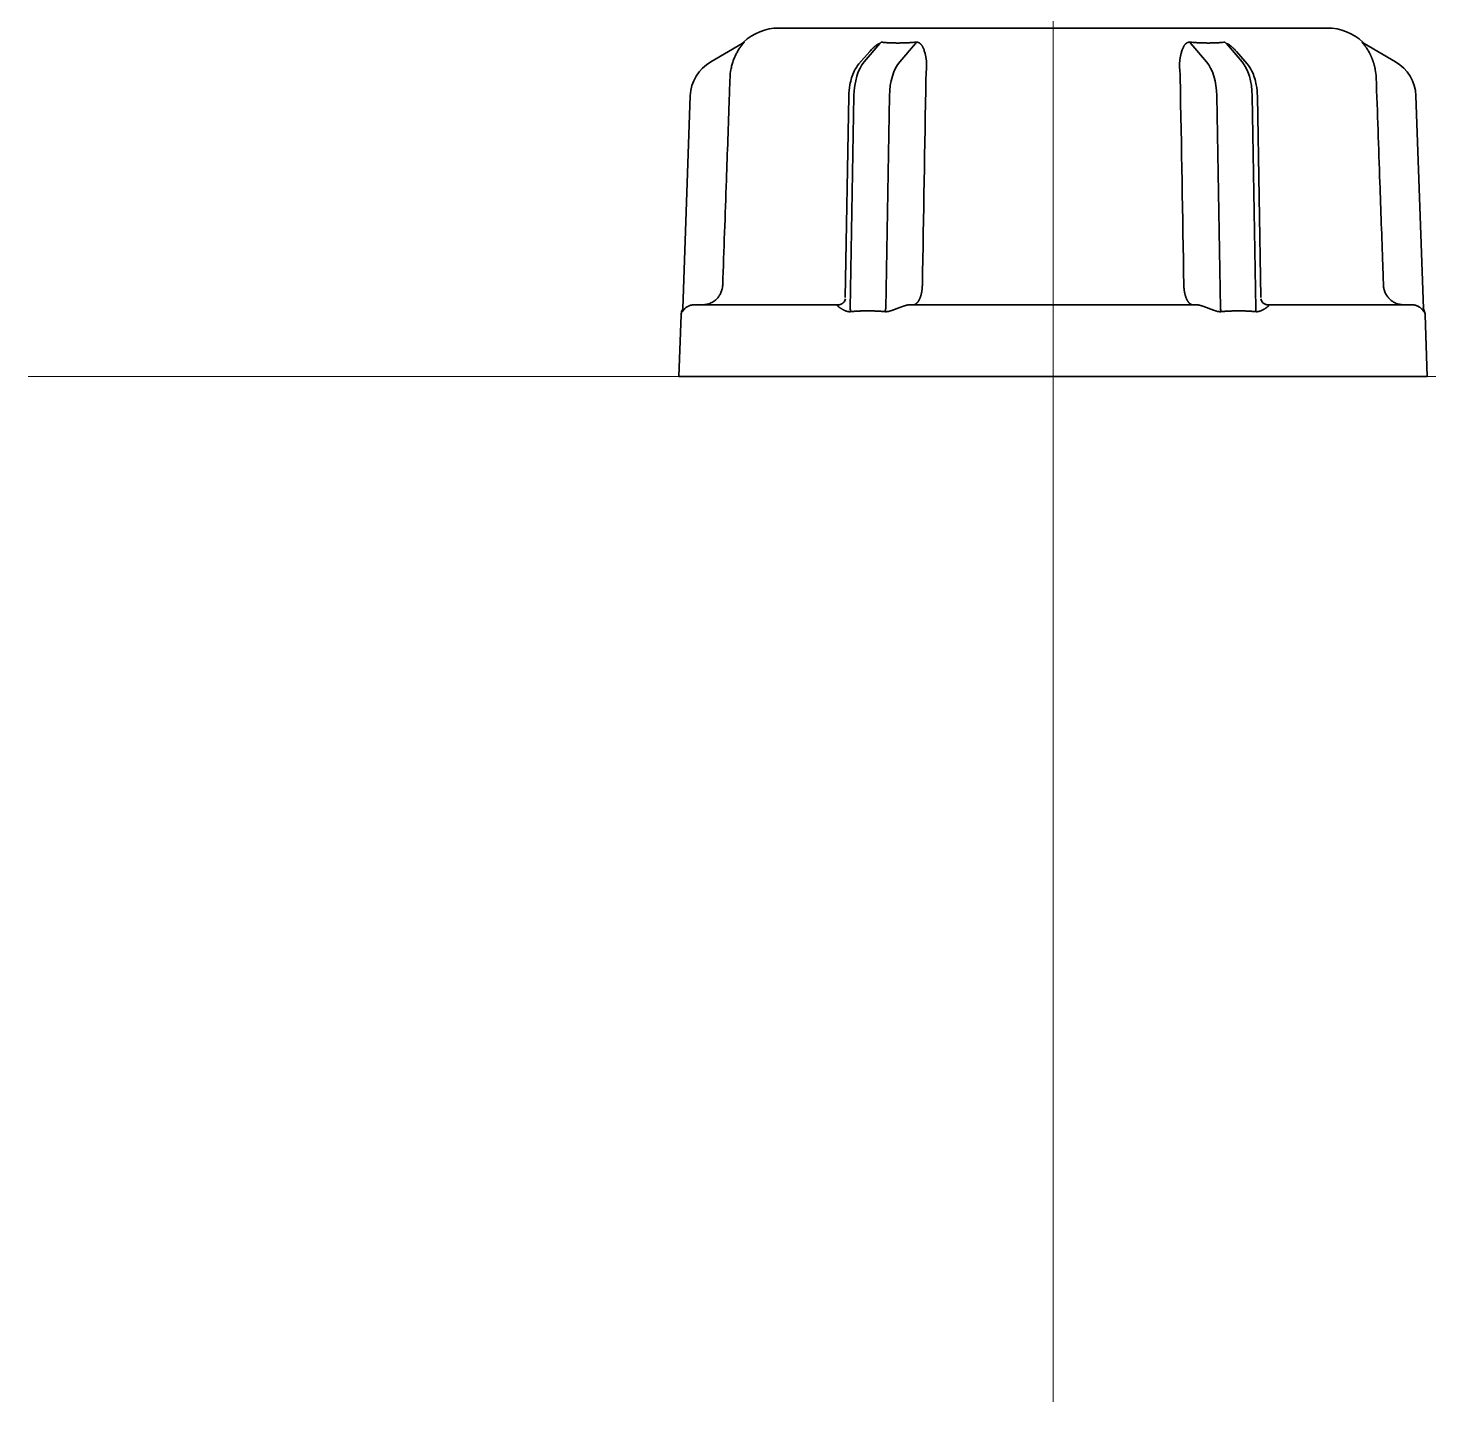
# Model space of a CAD drawing. Extents: x 6336 to 10269, y -393 to 3371.
# Drawn here: x 8641.7 to 8710, y 2480.5 to 2547.5 of the extents above; entities that cross this region are included whole.
import ezdxf

# ---------------------------------------------------------------- set-up
doc = ezdxf.new("R2010")
doc.units = 0
doc.header["$LTSCALE"] = 5
doc.layers.get('0').update_dxf_attribs({"linetype": 'CONTINUOUS', "lineweight": 0})
doc.layers.add('1', color=7, linetype='CONTINUOUS', true_color=0xffffff)

msp = doc.modelspace()

# ---------------------------------------------------------------- linework, layer by layer
at = {"color": 4}
for p, q in [((8691.673, 2580.526), (8691.673, 2480.526)), ((8641.673, 2530.526), (8741.673, 2530.526))]:
    msp.add_line(p, q, dxfattribs=at)
at = {"layer": '1', "color": 7, "linetype": 'Continuous', "lineweight": 35}
for p, q in [((8678.293, 2547.526), (8705.052, 2547.526)), ((8676.505, 2546.764), (8674.975, 2545.88)), ((8676.527, 2546.796), (8676.58, 2546.824)), ((8682.727, 2546.378), (8682.205, 2545.775)), ((8682.458, 2545.88), (8683.223, 2546.764)), ((8684.955, 2546.764), (8684.19, 2545.88)), ((8698.391, 2546.764), (8699.156, 2545.88)), ((8700.888, 2545.88), (8700.123, 2546.764)), ((8700.619, 2546.378), (8701.141, 2545.775)), ((8706.766, 2546.824), (8706.818, 2546.796)), ((8708.371, 2545.88), (8706.84, 2546.764)), ((8673.976, 2544.218), (8673.614, 2533.848)), ((8681.708, 2544.209), (8681.537, 2534.38)), ((8681.958, 2544.218), (8681.777, 2533.848)), ((8683.509, 2533.848), (8683.69, 2544.218)), ((8699.836, 2533.848), (8699.655, 2544.218)), ((8701.387, 2544.218), (8701.568, 2533.848)), ((8701.637, 2544.209), (8701.809, 2534.38)), ((8709.732, 2533.848), (8709.37, 2544.218)), ((8674.142, 2534.026), (8681.175, 2534.026)), ((8684.639, 2534.026), (8698.706, 2534.026)), ((8702.171, 2534.026), (8709.204, 2534.026)), ((8673.528, 2533.544), (8673.423, 2530.526)), ((8673.584, 2533.696), (8673.572, 2533.732)), ((8709.773, 2533.732), (8709.762, 2533.696)), ((8709.923, 2530.526), (8709.818, 2533.544)), ((8673.423, 2530.526), (8691.673, 2530.526)), ((8691.673, 2530.526), (8709.923, 2530.526))]:
    msp.add_line(p, q, dxfattribs=at)
for centre, radius, start, end in [((8678.293, 2545.026), 2.5, 90, 133.58391), ((8705.052, 2545.026), 2.5, 46.33055, 90), ((8675.975, 2544.148), 2, 120, 178), ((8707.371, 2544.148), 2, 2, 60), ((8674.028, 2533.526), 0.5, 155.77647, 178), ((8709.318, 2533.526), 0.5, 2, 24.23094)]:
    msp.add_arc(centre, radius, start, end, dxfattribs=at)
for centre, major_axis, ratio, start_param, end_param in [((8676.255, 2547.197), (0.25, -0.433), 0.982349, 0, 0.241128), ((8683.098, 2547.198), (-0.06, -0.497), 0.631469, 0.592654, 0.833485), ((8684.83, 2547.197), (0.05, -0.498), 0.350879, 0.480716, 0.72184), ((8707.09, 2547.197), (0.25, 0.433), 0.982349, 2.900465, 3.141593), ((8682.958, 2544.148), (0, -2), 0.5, 3.665191, 4.677482), ((8684.69, 2544.148), (0, 2), 0.5, 0.523599, 1.53589), ((8673.117, 2533.938), (0.5, -0.017), 1, 5.892448, 6.302148), ((8710.229, 2533.938), (-0.5, -0.017), 1, 6.264223, 6.674123)]:
    msp.add_ellipse(centre, major_axis=major_axis, ratio=ratio, start_param=start_param, end_param=end_param, dxfattribs=at)
at = {"layer": '1', "color": 7, "linetype": 'Continuous', "lineweight": 35, "extrusion": (0, 0, -1)}
for centre, major_axis, ratio, start_param, end_param in [((8698.516, 2547.197), (-0.05, -0.498), 0.350879, 0.480716, 0.72184), ((8700.248, 2547.198), (0.06, -0.497), 0.631469, 0.592654, 0.833485), ((8698.656, 2544.148), (0, 2), 0.5, 0.523599, 1.53589), ((8700.388, 2544.148), (0, -2), 0.5, 3.665191, 4.677482)]:
    msp.add_ellipse(centre, major_axis=major_axis, ratio=ratio, start_param=start_param, end_param=end_param, dxfattribs=at)
at = {"layer": '1', "color": 7, "linetype": 'Continuous', "lineweight": 35}
for points in [[(8676.58, 2546.825), (8676.586, 2546.828), (8676.593, 2546.831), (8676.6, 2546.835)], [(8683.29, 2546.835), (8683.328, 2546.832), (8683.367, 2546.828), (8683.405, 2546.824)], [(8684.847, 2546.824), (8684.892, 2546.828), (8684.938, 2546.832), (8684.983, 2546.835)], [(8698.499, 2546.824), (8698.453, 2546.828), (8698.408, 2546.832), (8698.363, 2546.835)], [(8700.056, 2546.835), (8700.018, 2546.832), (8699.979, 2546.828), (8699.94, 2546.824)], [(8706.746, 2546.835), (8706.753, 2546.831), (8706.76, 2546.828), (8706.766, 2546.825)], [(8675.957, 2545.495), (8675.933, 2545.369), (8675.918, 2545.242), (8675.914, 2545.113)], [(8685.495, 2545.495), (8685.482, 2545.369), (8685.475, 2545.241), (8685.473, 2545.113)], [(8697.851, 2545.495), (8697.863, 2545.369), (8697.871, 2545.241), (8697.873, 2545.113)], [(8707.432, 2545.113), (8707.427, 2545.242), (8707.413, 2545.369), (8707.389, 2545.495)], [(8685.473, 2545.113), (8685.414, 2541.739), (8685.355, 2538.365), (8685.296, 2534.991)], [(8697.873, 2545.113), (8697.932, 2541.739), (8697.991, 2538.365), (8698.05, 2534.991)], [(8681.784, 2533.696), (8681.785, 2533.72), (8681.785, 2533.77), (8681.781, 2533.822), (8681.777, 2533.848)], [(8683.472, 2533.696), (8683.489, 2533.745), (8683.501, 2533.796), (8683.509, 2533.848)], [(8699.873, 2533.696), (8699.857, 2533.745), (8699.845, 2533.796), (8699.836, 2533.848)], [(8701.562, 2533.696), (8701.561, 2533.72), (8701.561, 2533.77), (8701.565, 2533.822), (8701.568, 2533.848)]]:
    msp.add_open_spline(points, degree=3, dxfattribs=at)
for points, knots in [([(8676.6, 2546.835), (8676.6, 2546.836), (8676.601, 2546.836), (8676.602, 2546.836), (8676.603, 2546.837), (8676.603, 2546.837), (8676.604, 2546.836), (8676.604, 2546.836), (8676.604, 2546.836), (8676.604, 2546.835), (8676.604, 2546.834), (8676.603, 2546.833), (8676.602, 2546.832), (8676.601, 2546.83), (8676.6, 2546.828), (8676.599, 2546.827), (8676.598, 2546.825), (8676.597, 2546.824)], [0, 0, 0, 0, 0.064705, 0.129409, 0.194181, 0.259085, 0.324187, 0.389554, 0.455249, 0.521337, 0.587879, 0.654936, 0.722569, 0.790837, 0.859794, 0.929498, 1, 1, 1, 1]), ([(8684.983, 2546.835), (8684.986, 2546.836), (8684.991, 2546.836), (8684.999, 2546.836), (8685.007, 2546.837), (8685.014, 2546.837), (8685.022, 2546.836), (8685.03, 2546.836), (8685.037, 2546.836), (8685.045, 2546.835), (8685.052, 2546.834), (8685.059, 2546.833), (8685.067, 2546.832), (8685.074, 2546.83), (8685.081, 2546.828), (8685.088, 2546.827), (8685.093, 2546.825), (8685.095, 2546.824)], [0, 0, 0, 0, 0.064703, 0.129406, 0.194175, 0.259078, 0.32418, 0.389546, 0.455241, 0.521329, 0.587871, 0.654929, 0.722563, 0.790832, 0.859791, 0.929496, 1, 1, 1, 1]), ([(8698.363, 2546.835), (8698.36, 2546.836), (8698.355, 2546.836), (8698.347, 2546.836), (8698.339, 2546.837), (8698.331, 2546.837), (8698.324, 2546.836), (8698.316, 2546.836), (8698.309, 2546.836), (8698.301, 2546.835), (8698.294, 2546.834), (8698.286, 2546.833), (8698.279, 2546.832), (8698.272, 2546.83), (8698.265, 2546.828), (8698.258, 2546.827), (8698.253, 2546.825), (8698.251, 2546.824)], [0, 0, 0, 0, 0.064703, 0.129406, 0.194175, 0.259078, 0.32418, 0.389546, 0.455241, 0.521329, 0.587871, 0.654929, 0.722563, 0.790832, 0.859791, 0.929496, 1, 1, 1, 1]), ([(8706.747, 2546.826), (8706.744, 2546.831), (8706.742, 2546.834), (8706.741, 2546.836), (8706.742, 2546.837), (8706.743, 2546.837), (8706.744, 2546.836), (8706.746, 2546.835)], [0, 0, 0, 0, 0.5, 0.5, 0.75, 0.75, 1, 1, 1, 1]), ([(8676.598, 2546.825), (8676.595, 2546.82), (8676.59, 2546.815), (8676.58, 2546.802), (8676.574, 2546.795), (8676.562, 2546.78), (8676.555, 2546.772), (8676.541, 2546.755), (8676.533, 2546.746), (8676.51, 2546.717), (8676.494, 2546.697), (8676.461, 2546.654), (8676.444, 2546.632), (8676.41, 2546.585), (8676.393, 2546.561), (8676.36, 2546.511), (8676.343, 2546.486), (8676.295, 2546.407), (8676.263, 2546.353), (8676.203, 2546.238), (8676.174, 2546.178), (8676.133, 2546.083), (8676.119, 2546.051), (8676.094, 2545.986), (8676.082, 2545.953), (8676.047, 2545.852), (8676.026, 2545.784), (8675.998, 2545.677), (8675.989, 2545.641), (8675.972, 2545.569), (8675.964, 2545.532), (8675.957, 2545.495)], [0, 0, 0, 0, 0.03125, 0.03125, 0.0625, 0.0625, 0.09375, 0.09375, 0.125, 0.125, 0.1875, 0.1875, 0.25, 0.25, 0.3125, 0.3125, 0.375, 0.375, 0.5, 0.5, 0.625, 0.625, 0.6875, 0.6875, 0.75, 0.75, 0.875, 0.875, 0.9375, 0.9375, 1, 1, 1, 1]), ([(8683.223, 2546.764), (8683.221, 2546.765), (8683.218, 2546.765), (8683.212, 2546.766), (8683.205, 2546.766), (8683.198, 2546.765), (8683.19, 2546.763), (8683.182, 2546.761), (8683.173, 2546.758), (8683.164, 2546.755), (8683.154, 2546.751), (8683.144, 2546.746), (8683.133, 2546.74), (8683.122, 2546.734), (8683.11, 2546.727), (8683.097, 2546.72), (8683.085, 2546.711), (8683.071, 2546.702), (8683.057, 2546.692), (8683.043, 2546.682), (8683.028, 2546.671), (8683.013, 2546.659), (8682.997, 2546.646), (8682.981, 2546.633), (8682.965, 2546.618), (8682.948, 2546.603), (8682.931, 2546.589), (8682.914, 2546.572), (8682.893, 2546.553), (8682.866, 2546.526), (8682.833, 2546.493), (8682.794, 2546.452), (8682.758, 2546.413), (8682.735, 2546.387), (8682.727, 2546.378)], [0, 0, 0, 0, 0.011196, 0.022245, 0.033363, 0.044763, 0.056639, 0.069167, 0.082495, 0.096747, 0.112024, 0.128408, 0.145965, 0.164751, 0.184809, 0.206175, 0.22888, 0.252949, 0.278402, 0.305258, 0.333531, 0.363235, 0.394381, 0.426978, 0.461034, 0.496558, 0.533556, 0.565127, 0.611078, 0.67141, 0.746123, 0.835219, 0.938696, 1, 1, 1, 1]), ([(8683.405, 2546.824), (8683.415, 2546.824), (8683.434, 2546.822), (8683.463, 2546.82), (8683.493, 2546.817), (8683.522, 2546.815), (8683.551, 2546.813), (8683.581, 2546.811), (8683.611, 2546.81), (8683.64, 2546.808), (8683.67, 2546.806), (8683.7, 2546.805), (8683.73, 2546.804), (8683.761, 2546.802), (8683.791, 2546.801), (8683.821, 2546.8), (8683.852, 2546.799), (8683.883, 2546.798), (8683.913, 2546.798), (8683.944, 2546.797), (8683.975, 2546.797), (8684.006, 2546.796), (8684.038, 2546.796), (8684.069, 2546.796), (8684.1, 2546.796), (8684.132, 2546.796), (8684.163, 2546.796), (8684.195, 2546.796), (8684.227, 2546.797), (8684.258, 2546.797), (8684.29, 2546.798), (8684.322, 2546.798), (8684.355, 2546.799), (8684.387, 2546.8), (8684.419, 2546.801), (8684.452, 2546.802), (8684.484, 2546.804), (8684.517, 2546.805), (8684.549, 2546.806), (8684.582, 2546.808), (8684.615, 2546.81), (8684.648, 2546.811), (8684.681, 2546.813), (8684.714, 2546.815), (8684.747, 2546.817), (8684.78, 2546.82), (8684.814, 2546.822), (8684.836, 2546.824), (8684.847, 2546.824)], [0, 0, 0, 0, 0.021779, 0.043552, 0.06532, 0.087084, 0.108843, 0.130598, 0.152348, 0.174095, 0.195838, 0.217578, 0.239315, 0.261049, 0.28278, 0.304509, 0.326236, 0.34796, 0.369683, 0.391405, 0.413126, 0.434845, 0.456564, 0.478282, 0.5, 0.521718, 0.543436, 0.565155, 0.586874, 0.608595, 0.630317, 0.65204, 0.673764, 0.695491, 0.71722, 0.738951, 0.760685, 0.782422, 0.804162, 0.825905, 0.847652, 0.869402, 0.891157, 0.912916, 0.93468, 0.956448, 0.978221, 1, 1, 1, 1]), ([(8685.095, 2546.824), (8685.097, 2546.824), (8685.101, 2546.822), (8685.108, 2546.82), (8685.114, 2546.818), (8685.12, 2546.815), (8685.126, 2546.812), (8685.132, 2546.809), (8685.138, 2546.806), (8685.145, 2546.802), (8685.151, 2546.798), (8685.157, 2546.794), (8685.163, 2546.79), (8685.169, 2546.786), (8685.175, 2546.781), (8685.181, 2546.776), (8685.187, 2546.771), (8685.194, 2546.766), (8685.2, 2546.76), (8685.206, 2546.754), (8685.212, 2546.748), (8685.218, 2546.742), (8685.224, 2546.735), (8685.237, 2546.721), (8685.255, 2546.699), (8685.277, 2546.668), (8685.298, 2546.634), (8685.322, 2546.589), (8685.349, 2546.53), (8685.378, 2546.455), (8685.405, 2546.371), (8685.424, 2546.299), (8685.438, 2546.245), (8685.446, 2546.212), (8685.454, 2546.178), (8685.461, 2546.145), (8685.467, 2546.111), (8685.473, 2546.077), (8685.479, 2546.043), (8685.484, 2546.009), (8685.488, 2545.975), (8685.492, 2545.941), (8685.496, 2545.907), (8685.499, 2545.872), (8685.501, 2545.838), (8685.503, 2545.804), (8685.504, 2545.769), (8685.505, 2545.735), (8685.505, 2545.701), (8685.505, 2545.666), (8685.504, 2545.632), (8685.503, 2545.598), (8685.501, 2545.563), (8685.498, 2545.529), (8685.496, 2545.506), (8685.495, 2545.495)], [0, 0, 0, 0, 0.004712, 0.009534, 0.014468, 0.019518, 0.02469, 0.029985, 0.035407, 0.04096, 0.046646, 0.052467, 0.058427, 0.064527, 0.070769, 0.077156, 0.083689, 0.09037, 0.0972, 0.104182, 0.111317, 0.118606, 0.126049, 0.13365, 0.16436, 0.195902, 0.228345, 0.261749, 0.318602, 0.379208, 0.44371, 0.512228, 0.53576, 0.559032, 0.582049, 0.604817, 0.627343, 0.649632, 0.671691, 0.693528, 0.715149, 0.736562, 0.757775, 0.778796, 0.799634, 0.820297, 0.840795, 0.861137, 0.881332, 0.901391, 0.921323, 0.94114, 0.960851, 0.980467, 1, 1, 1, 1]), ([(8698.251, 2546.824), (8698.249, 2546.824), (8698.244, 2546.822), (8698.238, 2546.82), (8698.232, 2546.818), (8698.226, 2546.815), (8698.22, 2546.812), (8698.213, 2546.809), (8698.207, 2546.806), (8698.201, 2546.802), (8698.195, 2546.798), (8698.189, 2546.794), (8698.183, 2546.79), (8698.177, 2546.786), (8698.171, 2546.781), (8698.164, 2546.776), (8698.158, 2546.771), (8698.152, 2546.766), (8698.146, 2546.76), (8698.14, 2546.754), (8698.134, 2546.748), (8698.128, 2546.742), (8698.121, 2546.735), (8698.109, 2546.721), (8698.091, 2546.699), (8698.069, 2546.668), (8698.048, 2546.634), (8698.023, 2546.589), (8697.997, 2546.53), (8697.968, 2546.455), (8697.941, 2546.371), (8697.921, 2546.299), (8697.907, 2546.245), (8697.9, 2546.212), (8697.892, 2546.178), (8697.885, 2546.145), (8697.879, 2546.111), (8697.872, 2546.077), (8697.867, 2546.043), (8697.862, 2546.009), (8697.857, 2545.975), (8697.853, 2545.941), (8697.85, 2545.907), (8697.847, 2545.872), (8697.845, 2545.838), (8697.843, 2545.804), (8697.841, 2545.769), (8697.841, 2545.735), (8697.84, 2545.701), (8697.841, 2545.666), (8697.842, 2545.632), (8697.843, 2545.598), (8697.845, 2545.563), (8697.848, 2545.529), (8697.85, 2545.506), (8697.851, 2545.495)], [0, 0, 0, 0, 0.004712, 0.009534, 0.014468, 0.019518, 0.02469, 0.029985, 0.035407, 0.04096, 0.046646, 0.052467, 0.058427, 0.064527, 0.070769, 0.077156, 0.083689, 0.09037, 0.0972, 0.104182, 0.111317, 0.118606, 0.126049, 0.13365, 0.16436, 0.195902, 0.228345, 0.261749, 0.318602, 0.379208, 0.44371, 0.512228, 0.53576, 0.559032, 0.582049, 0.604817, 0.627343, 0.649632, 0.671691, 0.693528, 0.715149, 0.736562, 0.757775, 0.778796, 0.799634, 0.820297, 0.840795, 0.861137, 0.881332, 0.901391, 0.921323, 0.94114, 0.960851, 0.980467, 1, 1, 1, 1]), ([(8699.94, 2546.824), (8699.931, 2546.824), (8699.911, 2546.822), (8699.882, 2546.82), (8699.853, 2546.817), (8699.824, 2546.815), (8699.794, 2546.813), (8699.765, 2546.811), (8699.735, 2546.81), (8699.705, 2546.808), (8699.675, 2546.806), (8699.645, 2546.805), (8699.615, 2546.804), (8699.585, 2546.802), (8699.555, 2546.801), (8699.524, 2546.8), (8699.494, 2546.799), (8699.463, 2546.798), (8699.432, 2546.798), (8699.401, 2546.797), (8699.371, 2546.797), (8699.339, 2546.796), (8699.308, 2546.796), (8699.277, 2546.796), (8699.246, 2546.796), (8699.214, 2546.796), (8699.183, 2546.796), (8699.151, 2546.796), (8699.119, 2546.797), (8699.087, 2546.797), (8699.055, 2546.798), (8699.023, 2546.798), (8698.991, 2546.799), (8698.959, 2546.8), (8698.927, 2546.801), (8698.894, 2546.802), (8698.862, 2546.804), (8698.829, 2546.805), (8698.796, 2546.806), (8698.764, 2546.808), (8698.731, 2546.81), (8698.698, 2546.811), (8698.665, 2546.813), (8698.632, 2546.815), (8698.599, 2546.817), (8698.565, 2546.82), (8698.532, 2546.822), (8698.51, 2546.824), (8698.499, 2546.824)], [0, 0, 0, 0, 0.021779, 0.043552, 0.06532, 0.087084, 0.108843, 0.130598, 0.152348, 0.174095, 0.195838, 0.217578, 0.239315, 0.261049, 0.28278, 0.304509, 0.326236, 0.34796, 0.369683, 0.391405, 0.413126, 0.434845, 0.456564, 0.478282, 0.5, 0.521718, 0.543436, 0.565155, 0.586874, 0.608595, 0.630317, 0.65204, 0.673764, 0.695491, 0.71722, 0.738951, 0.760685, 0.782422, 0.804162, 0.825905, 0.847652, 0.869402, 0.891157, 0.912916, 0.93468, 0.956448, 0.978221, 1, 1, 1, 1]), ([(8700.123, 2546.764), (8700.124, 2546.765), (8700.128, 2546.765), (8700.134, 2546.766), (8700.141, 2546.766), (8700.148, 2546.765), (8700.156, 2546.763), (8700.164, 2546.761), (8700.173, 2546.758), (8700.182, 2546.755), (8700.192, 2546.751), (8700.202, 2546.746), (8700.213, 2546.74), (8700.224, 2546.734), (8700.236, 2546.727), (8700.248, 2546.72), (8700.261, 2546.711), (8700.275, 2546.702), (8700.288, 2546.692), (8700.303, 2546.682), (8700.317, 2546.671), (8700.333, 2546.659), (8700.348, 2546.646), (8700.364, 2546.633), (8700.381, 2546.618), (8700.398, 2546.603), (8700.414, 2546.589), (8700.432, 2546.572), (8700.453, 2546.553), (8700.48, 2546.526), (8700.513, 2546.493), (8700.552, 2546.452), (8700.588, 2546.413), (8700.61, 2546.387), (8700.619, 2546.378)], [0, 0, 0, 0, 0.011196, 0.022245, 0.033363, 0.044763, 0.056639, 0.069167, 0.082495, 0.096747, 0.112024, 0.128408, 0.145965, 0.164751, 0.184809, 0.206175, 0.22888, 0.252949, 0.278402, 0.305258, 0.333531, 0.363235, 0.394381, 0.426978, 0.461034, 0.496558, 0.533556, 0.565127, 0.611078, 0.67141, 0.746123, 0.835219, 0.938696, 1, 1, 1, 1]), ([(8707.389, 2545.495), (8707.388, 2545.501), (8707.385, 2545.512), (8707.382, 2545.53), (8707.378, 2545.547), (8707.375, 2545.564), (8707.371, 2545.582), (8707.367, 2545.599), (8707.363, 2545.616), (8707.359, 2545.634), (8707.355, 2545.651), (8707.35, 2545.668), (8707.346, 2545.686), (8707.341, 2545.703), (8707.337, 2545.72), (8707.332, 2545.737), (8707.327, 2545.755), (8707.322, 2545.772), (8707.317, 2545.789), (8707.312, 2545.806), (8707.307, 2545.824), (8707.301, 2545.841), (8707.296, 2545.858), (8707.29, 2545.875), (8707.284, 2545.892), (8707.279, 2545.909), (8707.273, 2545.926), (8707.267, 2545.943), (8707.26, 2545.961), (8707.254, 2545.978), (8707.248, 2545.995), (8707.241, 2546.011), (8707.235, 2546.028), (8707.228, 2546.045), (8707.221, 2546.062), (8707.214, 2546.079), (8707.207, 2546.096), (8707.2, 2546.113), (8707.193, 2546.129), (8707.185, 2546.146), (8707.178, 2546.163), (8707.17, 2546.179), (8707.162, 2546.196), (8707.155, 2546.212), (8707.147, 2546.229), (8707.138, 2546.245), (8707.13, 2546.262), (8707.109, 2546.302), (8707.076, 2546.365), (8707.027, 2546.448), (8706.978, 2546.525), (8706.94, 2546.58), (8706.914, 2546.616), (8706.899, 2546.635), (8706.886, 2546.653), (8706.873, 2546.67), (8706.86, 2546.686), (8706.848, 2546.702), (8706.837, 2546.716), (8706.826, 2546.73), (8706.816, 2546.742), (8706.806, 2546.754), (8706.797, 2546.765), (8706.788, 2546.775), (8706.781, 2546.785), (8706.774, 2546.793), (8706.767, 2546.801), (8706.761, 2546.808), (8706.756, 2546.814), (8706.752, 2546.82), (8706.75, 2546.823), (8706.749, 2546.824)], [0, 0, 0, 0, 0.009877, 0.019767, 0.029672, 0.039593, 0.049532, 0.059489, 0.069466, 0.079465, 0.089487, 0.099532, 0.109604, 0.119701, 0.129827, 0.139983, 0.150168, 0.160386, 0.170636, 0.180921, 0.191241, 0.201598, 0.211992, 0.222425, 0.232899, 0.243413, 0.253969, 0.264569, 0.275213, 0.285903, 0.296638, 0.307422, 0.318253, 0.329134, 0.340065, 0.351048, 0.362082, 0.373169, 0.384311, 0.395507, 0.406758, 0.418066, 0.429432, 0.440855, 0.452337, 0.463878, 0.475479, 0.487142, 0.550852, 0.613762, 0.67598, 0.737614, 0.755418, 0.772724, 0.789538, 0.805867, 0.821719, 0.837101, 0.852024, 0.866497, 0.88053, 0.894136, 0.907328, 0.92012, 0.932528, 0.94457, 0.956263, 0.96763, 0.978691, 0.989473, 1, 1, 1, 1]), ([(8682.205, 2545.775), (8682.115, 2545.667), (8681.923, 2545.374), (8681.754, 2544.824), (8681.712, 2544.399), (8681.708, 2544.209)], [0, 0, 0, 0, 0.282047, 0.696349, 1, 1, 1, 1]), ([(8701.141, 2545.775), (8701.231, 2545.667), (8701.423, 2545.374), (8701.592, 2544.824), (8701.634, 2544.399), (8701.637, 2544.209)], [0, 0, 0, 0, 0.282047, 0.696349, 1, 1, 1, 1]), ([(8675.914, 2545.113), (8675.902, 2544.78), (8675.89, 2544.447), (8675.832, 2542.781), (8675.785, 2541.449), (8675.678, 2538.408), (8675.618, 2536.7), (8675.558, 2534.991)], [0, 0, 0, 0, 0.098732, 0.098732, 0.493661, 0.493661, 1, 1, 1, 1]), ([(8707.788, 2534.991), (8707.776, 2535.324), (8707.764, 2535.657), (8707.706, 2537.323), (8707.659, 2538.656), (8707.552, 2541.697), (8707.492, 2543.405), (8707.432, 2545.113)], [0, 0, 0, 0, 0.098732, 0.098732, 0.493661, 0.493661, 1, 1, 1, 1]), ([(8675.558, 2534.991), (8675.557, 2534.959), (8675.554, 2534.927), (8675.548, 2534.879), (8675.545, 2534.863), (8675.539, 2534.831), (8675.536, 2534.816), (8675.518, 2534.737), (8675.498, 2534.677), (8675.459, 2534.589), (8675.444, 2534.561), (8675.42, 2534.519), (8675.412, 2534.505), (8675.395, 2534.478), (8675.386, 2534.464), (8675.34, 2534.399), (8675.299, 2534.351), (8675.241, 2534.295), (8675.229, 2534.284), (8675.205, 2534.263), (8675.193, 2534.253), (8675.155, 2534.223), (8675.129, 2534.204), (8675.049, 2534.152), (8674.992, 2534.123), (8674.903, 2534.087), (8674.873, 2534.076), (8674.811, 2534.058), (8674.78, 2534.05), (8674.687, 2534.032), (8674.623, 2534.026), (8674.559, 2534.026)], [0, 0, 0, 0, 0.0625, 0.0625, 0.09375, 0.09375, 0.125, 0.125, 0.25, 0.25, 0.3125, 0.3125, 0.34375, 0.34375, 0.375, 0.375, 0.5, 0.5, 0.53125, 0.53125, 0.5625, 0.5625, 0.625, 0.625, 0.75, 0.75, 0.8125, 0.8125, 0.875, 0.875, 1, 1, 1, 1]), ([(8685.296, 2534.991), (8685.296, 2534.989), (8685.296, 2534.983), (8685.295, 2534.975), (8685.295, 2534.967), (8685.295, 2534.959), (8685.295, 2534.951), (8685.294, 2534.942), (8685.294, 2534.934), (8685.294, 2534.926), (8685.293, 2534.917), (8685.293, 2534.909), (8685.292, 2534.901), (8685.292, 2534.892), (8685.291, 2534.883), (8685.291, 2534.875), (8685.29, 2534.866), (8685.289, 2534.857), (8685.289, 2534.849), (8685.288, 2534.84), (8685.287, 2534.831), (8685.286, 2534.822), (8685.285, 2534.813), (8685.284, 2534.804), (8685.283, 2534.795), (8685.282, 2534.786), (8685.281, 2534.777), (8685.28, 2534.768), (8685.279, 2534.759), (8685.278, 2534.75), (8685.277, 2534.741), (8685.275, 2534.732), (8685.274, 2534.722), (8685.273, 2534.713), (8685.271, 2534.704), (8685.27, 2534.695), (8685.268, 2534.685), (8685.267, 2534.676), (8685.265, 2534.667), (8685.263, 2534.657), (8685.262, 2534.648), (8685.26, 2534.638), (8685.258, 2534.629), (8685.256, 2534.62), (8685.254, 2534.61), (8685.252, 2534.601), (8685.25, 2534.591), (8685.248, 2534.582), (8685.246, 2534.573), (8685.244, 2534.563), (8685.242, 2534.554), (8685.239, 2534.544), (8685.237, 2534.535), (8685.235, 2534.525), (8685.232, 2534.516), (8685.23, 2534.507), (8685.227, 2534.497), (8685.224, 2534.488), (8685.222, 2534.479), (8685.219, 2534.469), (8685.216, 2534.46), (8685.213, 2534.451), (8685.21, 2534.442), (8685.207, 2534.432), (8685.204, 2534.423), (8685.201, 2534.414), (8685.198, 2534.405), (8685.194, 2534.396), (8685.191, 2534.387), (8685.188, 2534.378), (8685.184, 2534.369), (8685.181, 2534.36), (8685.177, 2534.351), (8685.174, 2534.343), (8685.17, 2534.334), (8685.166, 2534.325), (8685.162, 2534.317), (8685.158, 2534.308), (8685.154, 2534.3), (8685.15, 2534.291), (8685.146, 2534.283), (8685.142, 2534.275), (8685.138, 2534.267), (8685.134, 2534.258), (8685.13, 2534.25), (8685.125, 2534.243), (8685.121, 2534.235), (8685.116, 2534.227), (8685.112, 2534.219), (8685.107, 2534.212), (8685.102, 2534.205), (8685.098, 2534.197), (8685.093, 2534.19), (8685.088, 2534.183), (8685.083, 2534.176), (8685.078, 2534.169), (8685.073, 2534.162), (8685.068, 2534.156), (8685.063, 2534.149), (8685.057, 2534.143), (8685.052, 2534.137), (8685.047, 2534.131), (8685.041, 2534.125), (8685.036, 2534.119), (8685.03, 2534.113), (8685.025, 2534.108), (8685.019, 2534.102), (8685.013, 2534.097), (8685.007, 2534.092), (8685.002, 2534.087), (8684.996, 2534.082), (8684.99, 2534.078), (8684.984, 2534.073), (8684.978, 2534.069), (8684.972, 2534.065), (8684.966, 2534.061), (8684.959, 2534.058), (8684.953, 2534.054), (8684.947, 2534.051), (8684.941, 2534.048), (8684.934, 2534.045), (8684.928, 2534.042), (8684.921, 2534.04), (8684.915, 2534.037), (8684.908, 2534.035), (8684.902, 2534.033), (8684.895, 2534.032), (8684.888, 2534.03), (8684.882, 2534.029), (8684.875, 2534.028), (8684.868, 2534.027), (8684.861, 2534.027), (8684.855, 2534.026), (8684.85, 2534.026), (8684.848, 2534.026)], [0, 0, 0, 0, 0.005202, 0.01044, 0.015714, 0.021025, 0.026371, 0.031754, 0.037173, 0.042628, 0.048119, 0.053646, 0.05921, 0.06481, 0.070446, 0.076118, 0.081826, 0.087571, 0.093352, 0.099169, 0.105022, 0.110911, 0.116837, 0.122798, 0.128796, 0.134831, 0.140901, 0.147008, 0.15315, 0.159329, 0.165545, 0.171796, 0.178084, 0.184408, 0.190768, 0.197164, 0.203597, 0.210066, 0.216571, 0.223112, 0.22969, 0.236304, 0.242954, 0.24964, 0.256363, 0.263122, 0.269917, 0.276748, 0.283615, 0.290519, 0.297459, 0.304436, 0.311448, 0.318497, 0.325582, 0.332703, 0.339861, 0.347055, 0.354285, 0.361551, 0.368854, 0.376193, 0.383568, 0.39098, 0.398428, 0.405912, 0.413432, 0.420988, 0.428581, 0.43621, 0.443876, 0.451578, 0.459316, 0.46709, 0.474901, 0.482747, 0.490631, 0.49855, 0.506506, 0.514498, 0.522526, 0.530591, 0.538692, 0.546829, 0.555002, 0.563212, 0.571458, 0.579741, 0.58806, 0.596415, 0.604806, 0.613234, 0.621698, 0.630198, 0.638734, 0.647307, 0.655917, 0.664562, 0.673244, 0.681962, 0.690717, 0.699507, 0.708335, 0.717198, 0.726098, 0.735034, 0.744006, 0.753015, 0.76206, 0.771142, 0.78026, 0.789414, 0.798604, 0.807831, 0.817094, 0.826394, 0.835729, 0.845102, 0.85451, 0.863955, 0.873436, 0.882954, 0.892508, 0.902098, 0.911724, 0.921387, 0.931087, 0.940822, 0.950594, 0.960403, 0.970248, 0.980129, 0.990046, 1, 1, 1, 1]), ([(8698.05, 2534.991), (8698.05, 2534.989), (8698.05, 2534.983), (8698.05, 2534.975), (8698.051, 2534.967), (8698.051, 2534.959), (8698.051, 2534.951), (8698.051, 2534.942), (8698.052, 2534.934), (8698.052, 2534.926), (8698.053, 2534.917), (8698.053, 2534.909), (8698.053, 2534.901), (8698.054, 2534.892), (8698.055, 2534.883), (8698.055, 2534.875), (8698.056, 2534.866), (8698.056, 2534.857), (8698.057, 2534.849), (8698.058, 2534.84), (8698.059, 2534.831), (8698.06, 2534.822), (8698.06, 2534.813), (8698.061, 2534.804), (8698.062, 2534.795), (8698.063, 2534.786), (8698.064, 2534.777), (8698.065, 2534.768), (8698.067, 2534.759), (8698.068, 2534.75), (8698.069, 2534.741), (8698.07, 2534.732), (8698.072, 2534.722), (8698.073, 2534.713), (8698.074, 2534.704), (8698.076, 2534.695), (8698.077, 2534.685), (8698.079, 2534.676), (8698.081, 2534.667), (8698.082, 2534.657), (8698.084, 2534.648), (8698.086, 2534.638), (8698.088, 2534.629), (8698.089, 2534.62), (8698.091, 2534.61), (8698.093, 2534.601), (8698.095, 2534.591), (8698.098, 2534.582), (8698.1, 2534.573), (8698.102, 2534.563), (8698.104, 2534.554), (8698.106, 2534.544), (8698.109, 2534.535), (8698.111, 2534.525), (8698.114, 2534.516), (8698.116, 2534.507), (8698.119, 2534.497), (8698.122, 2534.488), (8698.124, 2534.479), (8698.127, 2534.469), (8698.13, 2534.46), (8698.133, 2534.451), (8698.136, 2534.442), (8698.139, 2534.432), (8698.142, 2534.423), (8698.145, 2534.414), (8698.148, 2534.405), (8698.151, 2534.396), (8698.155, 2534.387), (8698.158, 2534.378), (8698.162, 2534.369), (8698.165, 2534.36), (8698.169, 2534.351), (8698.172, 2534.343), (8698.176, 2534.334), (8698.18, 2534.325), (8698.183, 2534.317), (8698.187, 2534.308), (8698.191, 2534.3), (8698.195, 2534.291), (8698.199, 2534.283), (8698.203, 2534.275), (8698.208, 2534.267), (8698.212, 2534.258), (8698.216, 2534.25), (8698.221, 2534.243), (8698.225, 2534.235), (8698.23, 2534.227), (8698.234, 2534.219), (8698.239, 2534.212), (8698.243, 2534.205), (8698.248, 2534.197), (8698.253, 2534.19), (8698.258, 2534.183), (8698.263, 2534.176), (8698.268, 2534.169), (8698.273, 2534.162), (8698.278, 2534.156), (8698.283, 2534.149), (8698.288, 2534.143), (8698.294, 2534.137), (8698.299, 2534.131), (8698.305, 2534.125), (8698.31, 2534.119), (8698.316, 2534.113), (8698.321, 2534.108), (8698.327, 2534.102), (8698.333, 2534.097), (8698.338, 2534.092), (8698.344, 2534.087), (8698.35, 2534.082), (8698.356, 2534.078), (8698.362, 2534.073), (8698.368, 2534.069), (8698.374, 2534.065), (8698.38, 2534.061), (8698.386, 2534.058), (8698.393, 2534.054), (8698.399, 2534.051), (8698.405, 2534.048), (8698.411, 2534.045), (8698.418, 2534.042), (8698.424, 2534.04), (8698.431, 2534.037), (8698.437, 2534.035), (8698.444, 2534.033), (8698.451, 2534.032), (8698.457, 2534.03), (8698.464, 2534.029), (8698.471, 2534.028), (8698.477, 2534.027), (8698.484, 2534.027), (8698.491, 2534.026), (8698.496, 2534.026), (8698.498, 2534.026)], [0, 0, 0, 0, 0.005202, 0.01044, 0.015714, 0.021025, 0.026371, 0.031754, 0.037173, 0.042628, 0.048119, 0.053646, 0.05921, 0.06481, 0.070446, 0.076118, 0.081826, 0.087571, 0.093352, 0.099169, 0.105022, 0.110911, 0.116837, 0.122798, 0.128796, 0.134831, 0.140901, 0.147008, 0.15315, 0.159329, 0.165545, 0.171796, 0.178084, 0.184408, 0.190768, 0.197164, 0.203597, 0.210066, 0.216571, 0.223112, 0.22969, 0.236304, 0.242954, 0.24964, 0.256363, 0.263122, 0.269917, 0.276748, 0.283615, 0.290519, 0.297459, 0.304436, 0.311448, 0.318497, 0.325582, 0.332703, 0.339861, 0.347055, 0.354285, 0.361551, 0.368854, 0.376193, 0.383568, 0.39098, 0.398428, 0.405912, 0.413432, 0.420988, 0.428581, 0.43621, 0.443876, 0.451578, 0.459316, 0.46709, 0.474901, 0.482747, 0.490631, 0.49855, 0.506506, 0.514498, 0.522526, 0.530591, 0.538692, 0.546829, 0.555002, 0.563212, 0.571458, 0.579741, 0.58806, 0.596415, 0.604806, 0.613234, 0.621698, 0.630198, 0.638734, 0.647307, 0.655917, 0.664562, 0.673244, 0.681962, 0.690717, 0.699507, 0.708335, 0.717198, 0.726098, 0.735034, 0.744006, 0.753015, 0.76206, 0.771142, 0.78026, 0.789414, 0.798604, 0.807831, 0.817094, 0.826394, 0.835729, 0.845102, 0.85451, 0.863955, 0.873436, 0.882954, 0.892508, 0.902098, 0.911724, 0.921387, 0.931087, 0.940822, 0.950594, 0.960403, 0.970248, 0.980129, 0.990046, 1, 1, 1, 1]), ([(8708.787, 2534.026), (8708.771, 2534.026), (8708.755, 2534.027), (8708.723, 2534.028), (8708.707, 2534.029), (8708.659, 2534.034), (8708.627, 2534.038), (8708.534, 2534.057), (8708.473, 2534.075), (8708.398, 2534.105), (8708.383, 2534.111), (8708.354, 2534.125), (8708.311, 2534.146), (8708.243, 2534.186), (8708.191, 2534.223), (8708.153, 2534.253), (8708.141, 2534.263), (8708.117, 2534.284), (8708.105, 2534.295), (8708.07, 2534.328), (8708.048, 2534.352), (8708.017, 2534.388), (8708.007, 2534.401), (8707.987, 2534.426), (8707.977, 2534.439), (8707.931, 2534.505), (8707.9, 2534.561), (8707.861, 2534.648), (8707.849, 2534.677), (8707.834, 2534.723), (8707.829, 2534.739), (8707.821, 2534.77), (8707.817, 2534.785), (8707.799, 2534.863), (8707.79, 2534.927), (8707.788, 2534.991)], [0, 0, 0, 0, 0.03125, 0.03125, 0.0625, 0.0625, 0.125, 0.125, 0.25, 0.25, 0.28125, 0.28125, 0.3125, 0.375, 0.4375, 0.4375, 0.46875, 0.46875, 0.5, 0.5, 0.5625, 0.5625, 0.59375, 0.59375, 0.625, 0.625, 0.75, 0.75, 0.8125, 0.8125, 0.84375, 0.84375, 0.875, 0.875, 1, 1, 1, 1]), ([(8674.142, 2534.026), (8674.128, 2534.026), (8674.114, 2534.026), (8674.088, 2534.024), (8674.075, 2534.022), (8674.05, 2534.018), (8674.038, 2534.016), (8674.014, 2534.011), (8674.003, 2534.008), (8673.97, 2533.999), (8673.949, 2533.992), (8673.92, 2533.981), (8673.911, 2533.977), (8673.893, 2533.969), (8673.884, 2533.965), (8673.859, 2533.952), (8673.843, 2533.944), (8673.813, 2533.926), (8673.799, 2533.916), (8673.773, 2533.898), (8673.761, 2533.888), (8673.737, 2533.869), (8673.726, 2533.859), (8673.695, 2533.83), (8673.678, 2533.811), (8673.647, 2533.774), (8673.633, 2533.756), (8673.617, 2533.732), (8673.612, 2533.725), (8673.603, 2533.712), (8673.599, 2533.706), (8673.592, 2533.698), (8673.59, 2533.695), (8673.586, 2533.693), (8673.584, 2533.693), (8673.584, 2533.696)], [0, 0, 0, 0, 0.03125, 0.03125, 0.0625, 0.0625, 0.09375, 0.09375, 0.125, 0.125, 0.1875, 0.1875, 0.21875, 0.21875, 0.25, 0.25, 0.3125, 0.3125, 0.375, 0.375, 0.4375, 0.4375, 0.5, 0.5, 0.625, 0.625, 0.75, 0.75, 0.8125, 0.8125, 0.875, 0.875, 0.9375, 0.9375, 1, 1, 1, 1]), ([(8681.274, 2533.886), (8681.27, 2533.888), (8681.264, 2533.893), (8681.255, 2533.899), (8681.247, 2533.906), (8681.238, 2533.912), (8681.231, 2533.918), (8681.223, 2533.924), (8681.216, 2533.93), (8681.209, 2533.936), (8681.203, 2533.941), (8681.197, 2533.947), (8681.192, 2533.952), (8681.186, 2533.957), (8681.182, 2533.962), (8681.177, 2533.966), (8681.173, 2533.971), (8681.169, 2533.975), (8681.166, 2533.979), (8681.162, 2533.983), (8681.16, 2533.987), (8681.157, 2533.991), (8681.155, 2533.994), (8681.153, 2533.998), (8681.152, 2534.001), (8681.151, 2534.004), (8681.15, 2534.006), (8681.149, 2534.009), (8681.149, 2534.011), (8681.15, 2534.013), (8681.15, 2534.015), (8681.151, 2534.017), (8681.152, 2534.019), (8681.153, 2534.021), (8681.155, 2534.022), (8681.157, 2534.023), (8681.159, 2534.024), (8681.162, 2534.025), (8681.165, 2534.025), (8681.168, 2534.026), (8681.171, 2534.026), (8681.174, 2534.026), (8681.175, 2534.026)], [0, 0, 0, 0, 0.035073, 0.069552, 0.103441, 0.136743, 0.169461, 0.201601, 0.233165, 0.264159, 0.294588, 0.324455, 0.353767, 0.382529, 0.410747, 0.438426, 0.465574, 0.492197, 0.518301, 0.543896, 0.568988, 0.593586, 0.6177, 0.641338, 0.66451, 0.687227, 0.7095, 0.731341, 0.752762, 0.773776, 0.794397, 0.81464, 0.834519, 0.854051, 0.873253, 0.892142, 0.910736, 0.929056, 0.947121, 0.964952, 0.982571, 1, 1, 1, 1]), ([(8681.175, 2534.026), (8681.175, 2534.026), (8681.176, 2534.026), (8681.178, 2534.026), (8681.18, 2534.026), (8681.182, 2534.026), (8681.185, 2534.026), (8681.189, 2534.026), (8681.193, 2534.027), (8681.198, 2534.027), (8681.204, 2534.027), (8681.21, 2534.028), (8681.217, 2534.028), (8681.224, 2534.029), (8681.232, 2534.031), (8681.24, 2534.032), (8681.249, 2534.034), (8681.259, 2534.036), (8681.269, 2534.038), (8681.279, 2534.041), (8681.29, 2534.044), (8681.302, 2534.048), (8681.314, 2534.053), (8681.326, 2534.058), (8681.339, 2534.064), (8681.352, 2534.07), (8681.366, 2534.078), (8681.38, 2534.086), (8681.394, 2534.095), (8681.408, 2534.105), (8681.423, 2534.117), (8681.437, 2534.129), (8681.452, 2534.142), (8681.466, 2534.157), (8681.475, 2534.167), (8681.48, 2534.173)], [0, 0, 0, 0, 0.002611, 0.00694, 0.012997, 0.020783, 0.0303, 0.041547, 0.054527, 0.069238, 0.085681, 0.103857, 0.123764, 0.145404, 0.168776, 0.19388, 0.220716, 0.249285, 0.279587, 0.31162, 0.345386, 0.380884, 0.418115, 0.457078, 0.497773, 0.540201, 0.58436, 0.630253, 0.677877, 0.727234, 0.778323, 0.831144, 0.885697, 0.941982, 1, 1, 1, 1]), ([(8681.784, 2533.696), (8681.781, 2533.695), (8681.775, 2533.695), (8681.766, 2533.694), (8681.757, 2533.694), (8681.747, 2533.694), (8681.738, 2533.694), (8681.728, 2533.694), (8681.719, 2533.694), (8681.709, 2533.695), (8681.7, 2533.696), (8681.69, 2533.697), (8681.68, 2533.698), (8681.67, 2533.7), (8681.66, 2533.701), (8681.651, 2533.703), (8681.641, 2533.705), (8681.631, 2533.708), (8681.62, 2533.71), (8681.61, 2533.713), (8681.6, 2533.716), (8681.59, 2533.719), (8681.58, 2533.722), (8681.57, 2533.725), (8681.559, 2533.729), (8681.549, 2533.733), (8681.539, 2533.737), (8681.528, 2533.741), (8681.518, 2533.745), (8681.508, 2533.75), (8681.497, 2533.755), (8681.487, 2533.76), (8681.472, 2533.767), (8681.453, 2533.776), (8681.43, 2533.788), (8681.408, 2533.8), (8681.387, 2533.812), (8681.366, 2533.825), (8681.346, 2533.837), (8681.327, 2533.849), (8681.308, 2533.862), (8681.29, 2533.874), (8681.279, 2533.882), (8681.274, 2533.886)], [0, 0, 0, 0, 0.014414, 0.028974, 0.043684, 0.058551, 0.073581, 0.088779, 0.104152, 0.119704, 0.13544, 0.151365, 0.167484, 0.183801, 0.200322, 0.217049, 0.233988, 0.251142, 0.268514, 0.286109, 0.303929, 0.321979, 0.34026, 0.358778, 0.377533, 0.39653, 0.41577, 0.435257, 0.454992, 0.474978, 0.495218, 0.515714, 0.536467, 0.583885, 0.63104, 0.677944, 0.724604, 0.77103, 0.817232, 0.86322, 0.909004, 0.954594, 1, 1, 1, 1]), ([(8681.541, 2534.317), (8681.535, 2534.284), (8681.511, 2534.218), (8681.462, 2534.135), (8681.414, 2534.1), (8681.401, 2534.092)], [0, 0, 0, 0, 0.407874, 0.854533, 1, 1, 1, 1]), ([(8684.158, 2533.886), (8684.152, 2533.883), (8684.14, 2533.879), (8684.122, 2533.872), (8684.104, 2533.865), (8684.086, 2533.858), (8684.068, 2533.851), (8684.05, 2533.844), (8684.032, 2533.837), (8684.014, 2533.83), (8683.996, 2533.823), (8683.979, 2533.817), (8683.961, 2533.81), (8683.943, 2533.803), (8683.926, 2533.796), (8683.908, 2533.79), (8683.89, 2533.783), (8683.873, 2533.777), (8683.855, 2533.77), (8683.828, 2533.761), (8683.792, 2533.748), (8683.747, 2533.734), (8683.704, 2533.721), (8683.669, 2533.712), (8683.64, 2533.706), (8683.618, 2533.702), (8683.596, 2533.699), (8683.575, 2533.696), (8683.554, 2533.694), (8683.533, 2533.694), (8683.512, 2533.693), (8683.492, 2533.694), (8683.479, 2533.695), (8683.472, 2533.696)], [0, 0, 0, 0, 0.025953, 0.051868, 0.077745, 0.103588, 0.129396, 0.155172, 0.180918, 0.206634, 0.232323, 0.257987, 0.283627, 0.309244, 0.334841, 0.360418, 0.385979, 0.411523, 0.437054, 0.462572, 0.530757, 0.596034, 0.658483, 0.718197, 0.751135, 0.783581, 0.815569, 0.847136, 0.878317, 0.909154, 0.939685, 0.969953, 1, 1, 1, 1]), ([(8684.639, 2534.026), (8684.638, 2534.026), (8684.635, 2534.026), (8684.63, 2534.026), (8684.624, 2534.026), (8684.619, 2534.025), (8684.613, 2534.025), (8684.607, 2534.024), (8684.601, 2534.023), (8684.595, 2534.022), (8684.588, 2534.021), (8684.581, 2534.02), (8684.574, 2534.019), (8684.567, 2534.017), (8684.559, 2534.016), (8684.551, 2534.014), (8684.543, 2534.012), (8684.535, 2534.011), (8684.527, 2534.009), (8684.518, 2534.006), (8684.509, 2534.004), (8684.5, 2534.002), (8684.49, 2533.999), (8684.481, 2533.996), (8684.471, 2533.994), (8684.461, 2533.991), (8684.45, 2533.988), (8684.435, 2533.983), (8684.416, 2533.977), (8684.391, 2533.969), (8684.365, 2533.96), (8684.338, 2533.951), (8684.311, 2533.942), (8684.282, 2533.931), (8684.252, 2533.921), (8684.222, 2533.91), (8684.19, 2533.898), (8684.169, 2533.89), (8684.158, 2533.886)], [0, 0, 0, 0, 0.014379, 0.028904, 0.043589, 0.058446, 0.073488, 0.088728, 0.104176, 0.119845, 0.135744, 0.151885, 0.168277, 0.184931, 0.201854, 0.219056, 0.236545, 0.254329, 0.272417, 0.290814, 0.309528, 0.328566, 0.347934, 0.367637, 0.387683, 0.408076, 0.428821, 0.449923, 0.497367, 0.546389, 0.597035, 0.649344, 0.703354, 0.759099, 0.816609, 0.875912, 0.937034, 1, 1, 1, 1]), ([(8698.707, 2534.026), (8698.708, 2534.026), (8698.711, 2534.026), (8698.716, 2534.026), (8698.721, 2534.026), (8698.727, 2534.025), (8698.733, 2534.025), (8698.738, 2534.024), (8698.745, 2534.023), (8698.751, 2534.022), (8698.758, 2534.021), (8698.764, 2534.02), (8698.772, 2534.019), (8698.779, 2534.017), (8698.787, 2534.016), (8698.794, 2534.014), (8698.802, 2534.012), (8698.811, 2534.011), (8698.819, 2534.009), (8698.828, 2534.006), (8698.837, 2534.004), (8698.846, 2534.002), (8698.855, 2533.999), (8698.865, 2533.996), (8698.875, 2533.994), (8698.885, 2533.991), (8698.895, 2533.988), (8698.91, 2533.983), (8698.93, 2533.977), (8698.955, 2533.969), (8698.981, 2533.96), (8699.007, 2533.951), (8699.035, 2533.942), (8699.064, 2533.931), (8699.093, 2533.921), (8699.124, 2533.91), (8699.155, 2533.898), (8699.177, 2533.89), (8699.187, 2533.886)], [0, 0, 0, 0, 0.014379, 0.028904, 0.043589, 0.058446, 0.073488, 0.088728, 0.104176, 0.119845, 0.135744, 0.151885, 0.168277, 0.184931, 0.201854, 0.219056, 0.236545, 0.254329, 0.272417, 0.290814, 0.309528, 0.328566, 0.347934, 0.367637, 0.387683, 0.408076, 0.428821, 0.449923, 0.497367, 0.546389, 0.597035, 0.649344, 0.703354, 0.759099, 0.816609, 0.875912, 0.937034, 1, 1, 1, 1]), ([(8699.187, 2533.886), (8699.193, 2533.883), (8699.206, 2533.879), (8699.224, 2533.872), (8699.242, 2533.865), (8699.26, 2533.858), (8699.278, 2533.851), (8699.296, 2533.844), (8699.314, 2533.837), (8699.332, 2533.83), (8699.349, 2533.823), (8699.367, 2533.817), (8699.385, 2533.81), (8699.403, 2533.803), (8699.42, 2533.796), (8699.438, 2533.79), (8699.455, 2533.783), (8699.473, 2533.777), (8699.491, 2533.77), (8699.518, 2533.761), (8699.554, 2533.748), (8699.599, 2533.734), (8699.642, 2533.721), (8699.677, 2533.712), (8699.705, 2533.706), (8699.728, 2533.702), (8699.749, 2533.699), (8699.771, 2533.696), (8699.792, 2533.694), (8699.813, 2533.694), (8699.833, 2533.693), (8699.853, 2533.694), (8699.867, 2533.695), (8699.873, 2533.696)], [0, 0, 0, 0, 0.025953, 0.051868, 0.077745, 0.103588, 0.129396, 0.155172, 0.180918, 0.206634, 0.232323, 0.257987, 0.283627, 0.309244, 0.334841, 0.360418, 0.385979, 0.411523, 0.437054, 0.462572, 0.530757, 0.596034, 0.658483, 0.718197, 0.751135, 0.783581, 0.815569, 0.847136, 0.878317, 0.909154, 0.939685, 0.969953, 1, 1, 1, 1]), ([(8701.562, 2533.696), (8701.565, 2533.695), (8701.571, 2533.695), (8701.58, 2533.694), (8701.589, 2533.694), (8701.599, 2533.694), (8701.608, 2533.694), (8701.617, 2533.694), (8701.627, 2533.694), (8701.637, 2533.695), (8701.646, 2533.696), (8701.656, 2533.697), (8701.666, 2533.698), (8701.675, 2533.7), (8701.685, 2533.701), (8701.695, 2533.703), (8701.705, 2533.705), (8701.715, 2533.708), (8701.725, 2533.71), (8701.735, 2533.713), (8701.746, 2533.716), (8701.756, 2533.719), (8701.766, 2533.722), (8701.776, 2533.725), (8701.786, 2533.729), (8701.797, 2533.733), (8701.807, 2533.737), (8701.817, 2533.741), (8701.828, 2533.745), (8701.838, 2533.75), (8701.849, 2533.755), (8701.859, 2533.76), (8701.874, 2533.767), (8701.893, 2533.776), (8701.916, 2533.788), (8701.938, 2533.8), (8701.959, 2533.812), (8701.98, 2533.825), (8702, 2533.837), (8702.019, 2533.849), (8702.037, 2533.862), (8702.055, 2533.874), (8702.067, 2533.882), (8702.072, 2533.886)], [0, 0, 0, 0, 0.014414, 0.028974, 0.043684, 0.058551, 0.073581, 0.088779, 0.104152, 0.119704, 0.13544, 0.151365, 0.167484, 0.183801, 0.200322, 0.217049, 0.233988, 0.251142, 0.268514, 0.286109, 0.303929, 0.321979, 0.34026, 0.358778, 0.377533, 0.39653, 0.41577, 0.435257, 0.454992, 0.474978, 0.495218, 0.515714, 0.536467, 0.583885, 0.63104, 0.677944, 0.724604, 0.77103, 0.817232, 0.86322, 0.909004, 0.954594, 1, 1, 1, 1]), ([(8701.805, 2534.317), (8701.811, 2534.284), (8701.834, 2534.218), (8701.884, 2534.135), (8701.932, 2534.1), (8701.945, 2534.092)], [0, 0, 0, 0, 0.407874, 0.854533, 1, 1, 1, 1]), ([(8702.171, 2534.026), (8702.17, 2534.026), (8702.17, 2534.026), (8702.168, 2534.026), (8702.166, 2534.026), (8702.164, 2534.026), (8702.16, 2534.026), (8702.157, 2534.026), (8702.152, 2534.027), (8702.147, 2534.027), (8702.142, 2534.027), (8702.136, 2534.028), (8702.129, 2534.028), (8702.122, 2534.029), (8702.114, 2534.031), (8702.106, 2534.032), (8702.097, 2534.034), (8702.087, 2534.036), (8702.077, 2534.038), (8702.067, 2534.041), (8702.055, 2534.044), (8702.044, 2534.048), (8702.032, 2534.053), (8702.019, 2534.058), (8702.007, 2534.064), (8701.993, 2534.07), (8701.98, 2534.078), (8701.966, 2534.086), (8701.952, 2534.095), (8701.938, 2534.105), (8701.923, 2534.117), (8701.909, 2534.129), (8701.894, 2534.142), (8701.88, 2534.157), (8701.87, 2534.167), (8701.866, 2534.173)], [0, 0, 0, 0, 0.002611, 0.00694, 0.012997, 0.020783, 0.0303, 0.041547, 0.054527, 0.069238, 0.085681, 0.103857, 0.123764, 0.145404, 0.168776, 0.19388, 0.220716, 0.249285, 0.279587, 0.31162, 0.345386, 0.380884, 0.418115, 0.457078, 0.497773, 0.540201, 0.58436, 0.630253, 0.677877, 0.727234, 0.778323, 0.831144, 0.885697, 0.941982, 1, 1, 1, 1]), ([(8702.072, 2533.886), (8702.075, 2533.888), (8702.082, 2533.893), (8702.091, 2533.899), (8702.099, 2533.906), (8702.107, 2533.912), (8702.115, 2533.918), (8702.123, 2533.924), (8702.13, 2533.93), (8702.136, 2533.936), (8702.143, 2533.941), (8702.149, 2533.947), (8702.154, 2533.952), (8702.159, 2533.957), (8702.164, 2533.962), (8702.169, 2533.966), (8702.173, 2533.971), (8702.177, 2533.975), (8702.18, 2533.979), (8702.183, 2533.983), (8702.186, 2533.987), (8702.189, 2533.991), (8702.191, 2533.994), (8702.192, 2533.998), (8702.194, 2534.001), (8702.195, 2534.004), (8702.196, 2534.006), (8702.196, 2534.009), (8702.196, 2534.011), (8702.196, 2534.013), (8702.196, 2534.015), (8702.195, 2534.017), (8702.194, 2534.019), (8702.193, 2534.021), (8702.191, 2534.022), (8702.189, 2534.023), (8702.186, 2534.024), (8702.184, 2534.025), (8702.181, 2534.025), (8702.178, 2534.026), (8702.174, 2534.026), (8702.172, 2534.026), (8702.171, 2534.026)], [0, 0, 0, 0, 0.035073, 0.069552, 0.103441, 0.136743, 0.169461, 0.201601, 0.233165, 0.264159, 0.294588, 0.324455, 0.353767, 0.382529, 0.410747, 0.438426, 0.465574, 0.492197, 0.518301, 0.543896, 0.568988, 0.593586, 0.6177, 0.641338, 0.66451, 0.687227, 0.7095, 0.731341, 0.752762, 0.773776, 0.794397, 0.81464, 0.834519, 0.854051, 0.873253, 0.892142, 0.910736, 0.929056, 0.947121, 0.964952, 0.982571, 1, 1, 1, 1]), ([(8709.762, 2533.696), (8709.761, 2533.693), (8709.76, 2533.693), (8709.756, 2533.695), (8709.753, 2533.698), (8709.747, 2533.706), (8709.743, 2533.712), (8709.734, 2533.725), (8709.729, 2533.732), (8709.718, 2533.748), (8709.712, 2533.756), (8709.699, 2533.774), (8709.691, 2533.783), (8709.668, 2533.811), (8709.65, 2533.83), (8709.609, 2533.869), (8709.586, 2533.888), (8709.546, 2533.917), (8709.532, 2533.926), (8709.502, 2533.944), (8709.486, 2533.953), (8709.452, 2533.97), (8709.435, 2533.978), (8709.396, 2533.993), (8709.376, 2533.999), (8709.343, 2534.008), (8709.331, 2534.011), (8709.308, 2534.016), (8709.296, 2534.018), (8709.271, 2534.022), (8709.258, 2534.024), (8709.231, 2534.026), (8709.218, 2534.026), (8709.204, 2534.026)], [0, 0, 0, 0, 0.0625, 0.0625, 0.125, 0.125, 0.1875, 0.1875, 0.25, 0.25, 0.3125, 0.3125, 0.375, 0.375, 0.5, 0.5, 0.625, 0.625, 0.6875, 0.6875, 0.75, 0.75, 0.8125, 0.8125, 0.875, 0.875, 0.90625, 0.90625, 0.9375, 0.9375, 0.96875, 0.96875, 1, 1, 1, 1]), ([(8683.472, 2533.696), (8683.459, 2533.697), (8683.432, 2533.7), (8683.391, 2533.703), (8683.349, 2533.707), (8683.307, 2533.71), (8683.265, 2533.713), (8683.222, 2533.715), (8683.179, 2533.718), (8683.135, 2533.72), (8683.091, 2533.722), (8683.046, 2533.724), (8683.001, 2533.726), (8682.955, 2533.727), (8682.909, 2533.729), (8682.862, 2533.73), (8682.815, 2533.731), (8682.768, 2533.731), (8682.72, 2533.732), (8682.671, 2533.732), (8682.611, 2533.732), (8682.539, 2533.732), (8682.457, 2533.731), (8682.376, 2533.73), (8682.297, 2533.728), (8682.219, 2533.725), (8682.143, 2533.722), (8682.068, 2533.718), (8681.995, 2533.713), (8681.923, 2533.708), (8681.853, 2533.702), (8681.807, 2533.698), (8681.784, 2533.696)], [0, 0, 0, 0, 0.023767, 0.047813, 0.072139, 0.096746, 0.121634, 0.146804, 0.172257, 0.197993, 0.224014, 0.25032, 0.276911, 0.303788, 0.330952, 0.358404, 0.386144, 0.414172, 0.44249, 0.471098, 0.499996, 0.549727, 0.598592, 0.646596, 0.693742, 0.740031, 0.785469, 0.830058, 0.873802, 0.916704, 0.958769, 1, 1, 1, 1]), ([(8699.873, 2533.696), (8699.887, 2533.697), (8699.914, 2533.7), (8699.955, 2533.703), (8699.996, 2533.707), (8700.038, 2533.71), (8700.081, 2533.713), (8700.124, 2533.715), (8700.167, 2533.718), (8700.211, 2533.72), (8700.255, 2533.722), (8700.3, 2533.724), (8700.345, 2533.726), (8700.391, 2533.727), (8700.437, 2533.729), (8700.484, 2533.73), (8700.531, 2533.731), (8700.578, 2533.731), (8700.626, 2533.732), (8700.674, 2533.732), (8700.735, 2533.732), (8700.807, 2533.732), (8700.889, 2533.731), (8700.97, 2533.73), (8701.049, 2533.728), (8701.127, 2533.725), (8701.203, 2533.722), (8701.278, 2533.718), (8701.351, 2533.713), (8701.422, 2533.708), (8701.493, 2533.702), (8701.539, 2533.698), (8701.562, 2533.696)], [0, 0, 0, 0, 0.023767, 0.047813, 0.072139, 0.096746, 0.121634, 0.146804, 0.172257, 0.197993, 0.224014, 0.25032, 0.276911, 0.303788, 0.330952, 0.358404, 0.386144, 0.414172, 0.44249, 0.471098, 0.499996, 0.549727, 0.598592, 0.646596, 0.693742, 0.740031, 0.785469, 0.830058, 0.873802, 0.916704, 0.958769, 1, 1, 1, 1])]:
    msp.add_open_spline(points, degree=3, knots=knots, dxfattribs=at)

doc.saveas('drawing.dxf')
